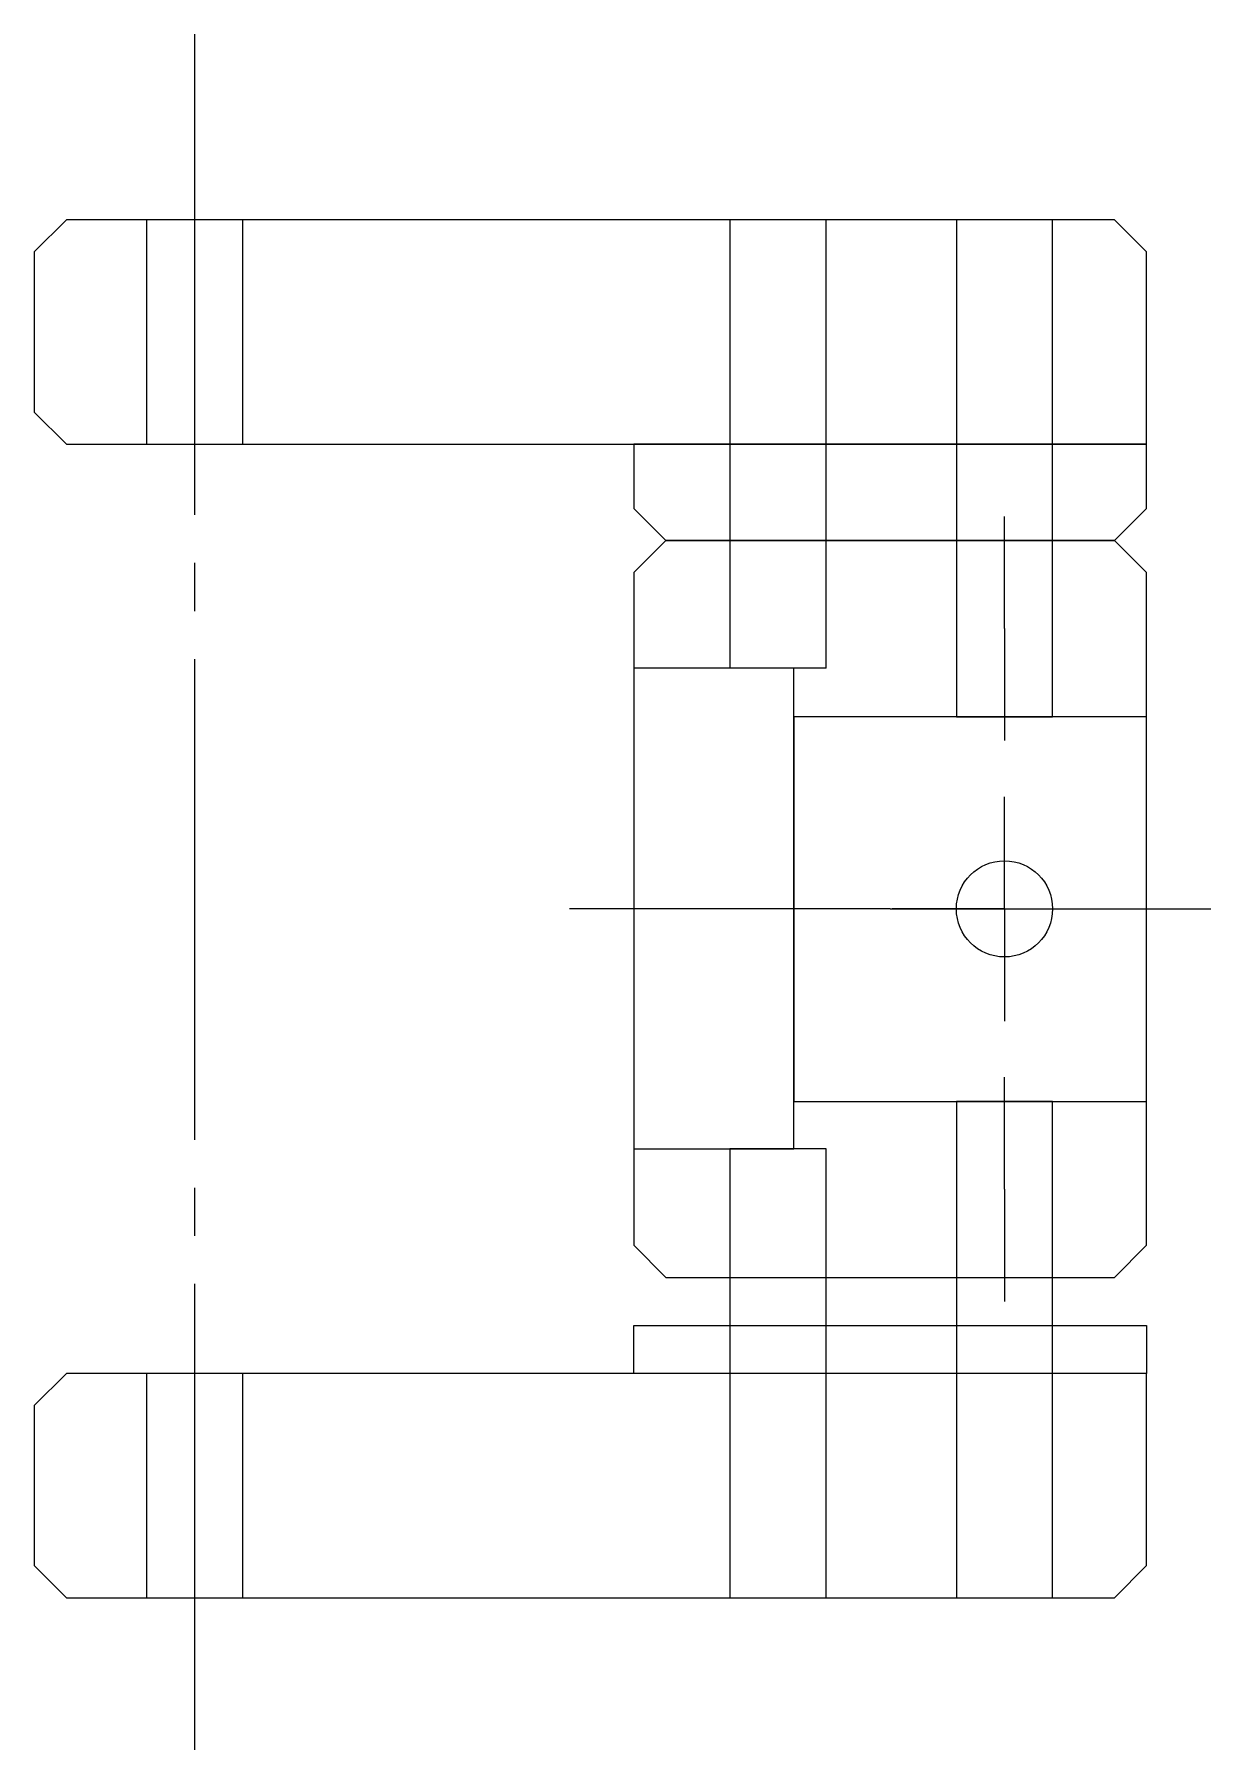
# Model space of a CAD drawing. Extents: x -3.3 to 33.4, y -21.1 to 32.4.
import ezdxf

# ---------------------------------------------------------------- set-up
doc = ezdxf.new("R2010")
doc.units = 0
doc.header["$MEASUREMENT"] = 0
doc.linetypes.add('K5LT_AXLED', pattern=[19.5, 15, -1.5, 1.5, -1.5])
doc.linetypes.add('K5LT_BASIC', pattern=[0])
doc.layers.add('Системный слой', color=7, linetype='Continuous')

# ---------------------------------------------------------------- blocks, each defined once
blk = doc.blocks.new('*U')
at = {"layer": 'Системный слой', "color": 5, "linetype": 'K5LT_BASIC'}
for p, q in [((-2.305, 26.597), (-3.305, 25.597)), ((30.395, 26.597), (-2.305, 26.597)), ((31.395, 25.597), (30.395, 26.597)), ((-3.305, 25.597), (-3.305, 20.597)), ((31.395, 19.597), (31.395, 25.597)), ((-3.305, 20.597), (-2.305, 19.597)), ((-2.305, 19.597), (31.395, 19.597)), ((31.395, 19.597), (15.395, 19.597)), ((15.395, 19.597), (15.395, 17.595)), ((31.395, 17.595), (31.395, 19.597)), ((15.395, 17.595), (16.395, 16.595)), ((30.395, 16.595), (31.395, 17.595)), ((16.395, 16.595), (15.395, 15.595)), ((30.395, 16.595), (16.395, 16.595)), ((16.395, 16.595), (30.395, 16.595)), ((28.462, 16.595), (25.462, 16.595)), ((25.462, 16.595), (25.462, 11.084)), ((28.462, 11.084), (28.462, 16.595)), ((31.395, 15.595), (30.395, 16.595)), ((15.395, 15.595), (15.395, -5.405)), ((31.395, -5.405), (31.395, 15.595)), ((20.395, 12.603), (15.395, 12.603)), ((15.395, 12.603), (15.395, -2.397)), ((20.395, -2.397), (20.395, 12.603)), ((31.395, 11.085), (20.395, 11.085)), ((20.395, 11.085), (20.395, -0.915)), ((25.462, 11.084), (28.462, 11.084)), ((31.395, -0.915), (31.395, 11.085)), ((20.395, -0.915), (31.395, -0.915)), ((28.462, -0.916), (25.462, -0.916)), ((25.462, -0.916), (25.462, -6.405)), ((28.462, -6.405), (28.462, -0.916)), ((15.395, -2.397), (20.395, -2.397)), ((15.395, -5.405), (16.395, -6.405)), ((30.395, -6.405), (31.395, -5.405)), ((16.395, -6.405), (30.395, -6.405)), ((25.462, -6.405), (28.462, -6.405)), ((15.395, -9.403), (15.395, -7.903)), ((15.395, -7.903), (31.395, -7.903)), ((31.395, -7.903), (31.395, -9.403)), ((-2.305, -9.403), (-3.305, -10.403)), ((31.395, -9.403), (-2.305, -9.403)), ((31.395, -9.403), (15.395, -9.403)), ((31.395, -15.403), (31.395, -9.403)), ((-3.305, -10.403), (-3.305, -15.403)), ((-3.305, -15.403), (-2.305, -16.403)), ((30.395, -16.403), (31.395, -15.403)), ((-2.305, -16.403), (30.395, -16.403))]:
    blk.add_line(p, q, dxfattribs=at)
at = {"layer": 'Системный слой', "color": 30, "linetype": 'K5LT_AXLED'}
for p, q in [((26.962, 13.845), (26.962, 17.345)), ((26.962, 13.845), (26.962, 10.345)), ((26.962, 5.095), (26.962, 8.595)), ((23.395, 5.095), (13.395, 5.095)), ((23.395, 5.095), (33.395, 5.095)), ((26.962, 5.095), (23.462, 5.095)), ((26.962, 5.095), (30.462, 5.095)), ((26.962, 5.095), (26.962, 1.595)), ((26.962, -3.655), (26.962, -0.155)), ((26.962, -3.655), (26.962, -7.155))]:
    blk.add_line(p, q, dxfattribs=at)

msp = doc.modelspace()

# ---------------------------------------------------------------- linework, layer by layer
at = {"layer": 'Системный слой', "color": 30, "linetype": 'K5LT_AXLED'}
msp.add_line((1.696, 32.39), (1.696, -21.147), dxfattribs=at)
at = {"layer": 'Системный слой', "color": 5, "linetype": 'K5LT_BASIC'}
for p, q in [((21.395, 12.603), (18.395, 12.603)), ((21.395, -2.397), (18.395, -2.397))]:
    msp.add_line(p, q, dxfattribs=at)
for points in [[(3.196, 19.597), (3.196, 26.595), (0.196, 26.595), (0.196, 19.597)], [(21.395, 12.603), (21.395, 26.595), (18.395, 26.595), (18.395, 12.603)], [(28.462, 16.595), (28.462, 26.595), (25.462, 26.595), (25.462, 16.595)], [(18.395, -2.397), (18.395, -16.405), (21.395, -16.405), (21.395, -2.397)], [(25.462, -6.405), (25.462, -16.405), (28.462, -16.405), (28.462, -6.405)], [(0.196, -9.403), (0.196, -16.405), (3.196, -16.405), (3.196, -9.403)]]:
    msp.add_lwpolyline(points, dxfattribs=at)
msp.add_circle((26.962, 5.095), 1.5, dxfattribs=at)

# ---------------------------------------------------------------- block references
at = {"layer": 'Системный слой'}
msp.add_blockref('*U', (0, 0), dxfattribs=at)
msp.add_blockref('*U', (0, 0), dxfattribs=at)
msp.add_blockref('*U', (0, 0), dxfattribs=at)
msp.add_blockref('*U', (0, 0), dxfattribs=at)
msp.add_blockref('*U', (0, 0), dxfattribs=at)
msp.add_blockref('*U', (0, 0), dxfattribs=at)
msp.add_blockref('*U', (0, 0), dxfattribs=at)
msp.add_blockref('*U', (0, 0), dxfattribs=at)
msp.add_blockref('*U', (0, 0), dxfattribs=at)
msp.add_blockref('*U', (0, 0), dxfattribs=at)
msp.add_blockref('*U', (0, 0), dxfattribs=at)
msp.add_blockref('*U', (0, 0), dxfattribs=at)
msp.add_blockref('*U', (0, 0), dxfattribs=at)

doc.saveas('drawing.dxf')
